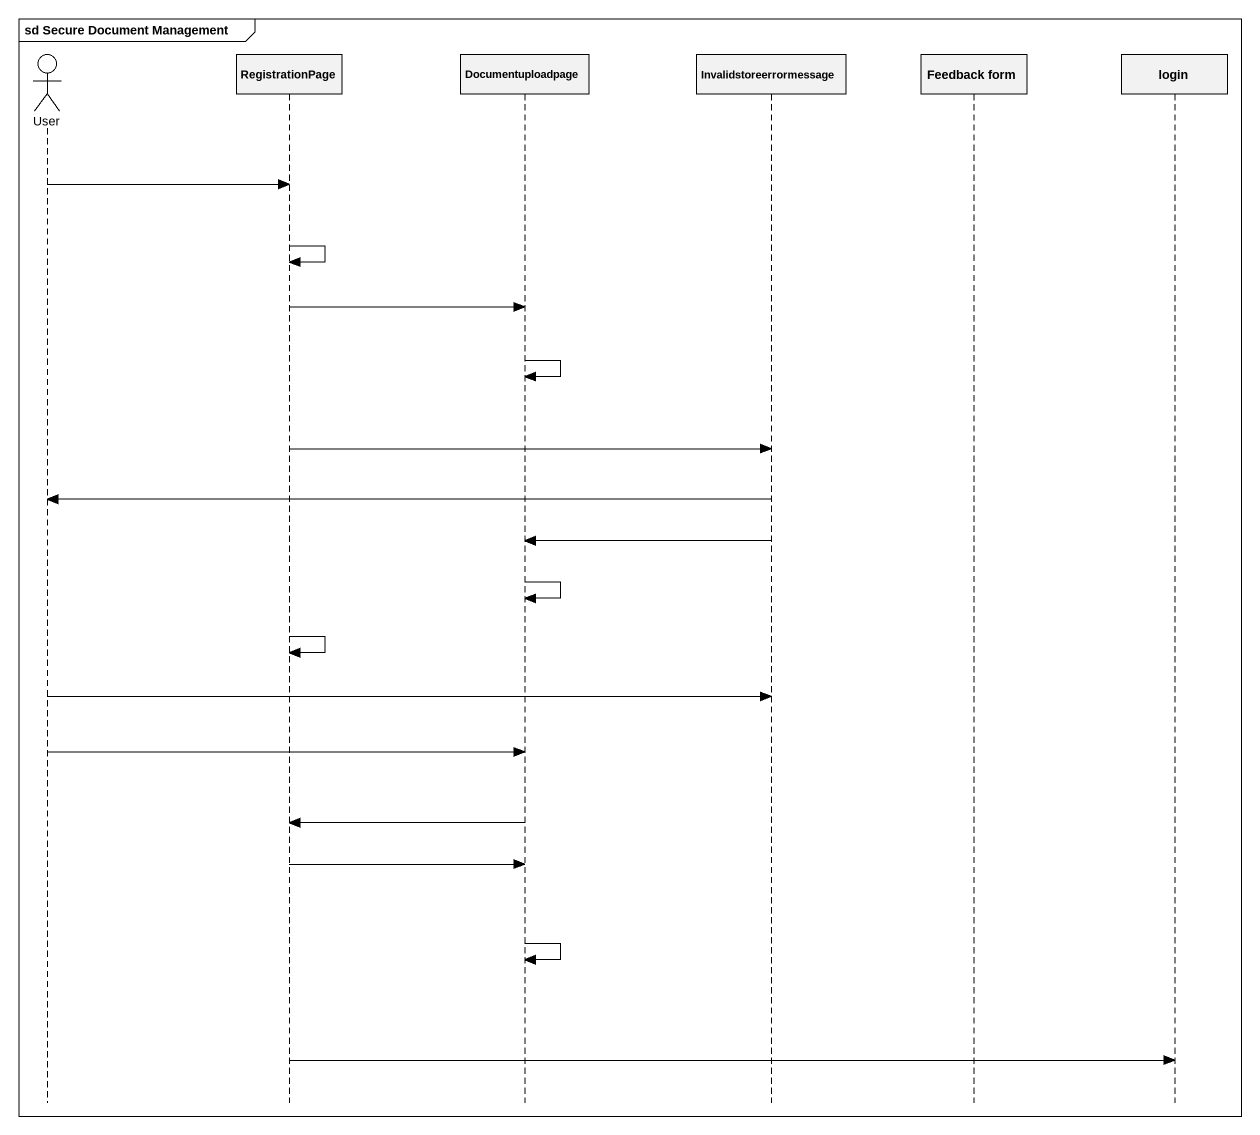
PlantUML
@startuml
mainframe sd Secure Document Management
hide footbox
actor User
participant RegistrationPage
participant Documentuploadpage
participant Invalidstoreerrormessage
participant "Feedback form" as Feedback_form
participant login

User -> RegistrationPage
RegistrationPage -> RegistrationPage
RegistrationPage -> Documentuploadpage
Documentuploadpage -> Documentuploadpage
RegistrationPage -> Invalidstoreerrormessage
Invalidstoreerrormessage -> User
Invalidstoreerrormessage -> Documentuploadpage
Documentuploadpage -> Documentuploadpage
RegistrationPage -> RegistrationPage
User -> Invalidstoreerrormessage
User -> Documentuploadpage
Documentuploadpage -> RegistrationPage
RegistrationPage -> Documentuploadpage
Documentuploadpage -> Documentuploadpage
RegistrationPage -> login
@enduml
